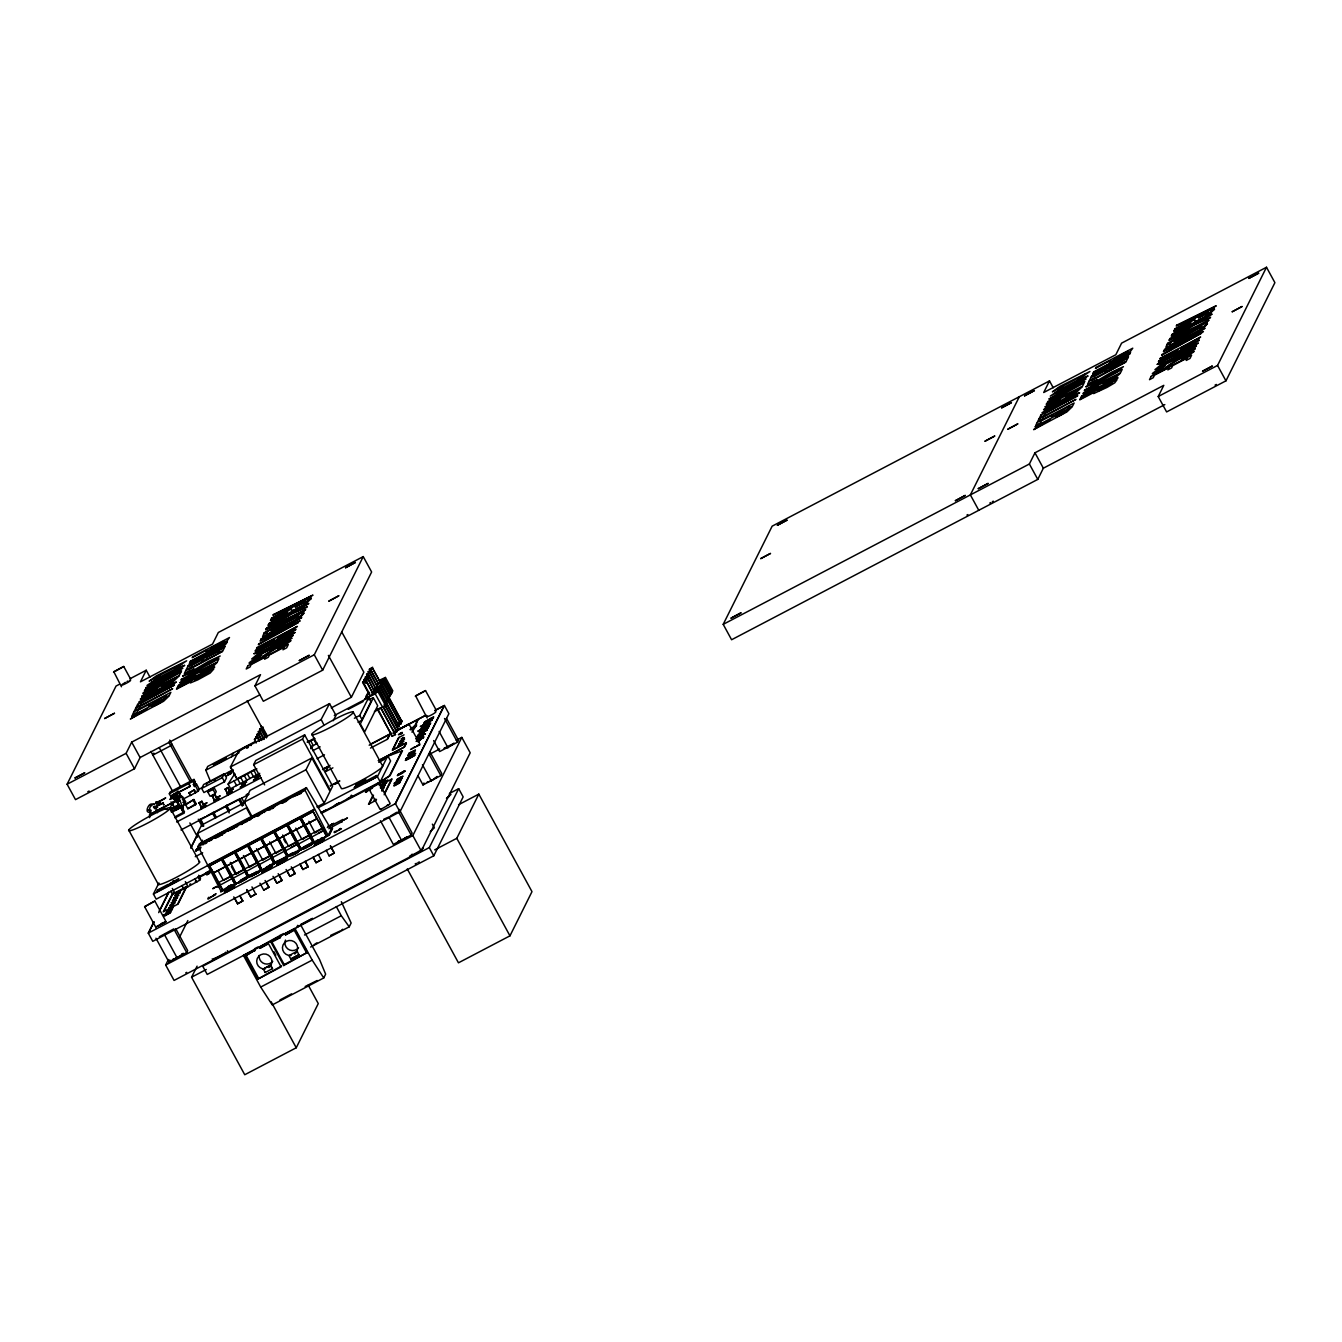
<?xml version="1.0" encoding="UTF-8"?>
<svg xmlns="http://www.w3.org/2000/svg" width="1342" height="1342" viewBox="0 0 1342 1342"><rect width="100%" height="100%" fill="white"/><g stroke="black" fill="none" stroke-linecap="round" stroke-linejoin="round"><path stroke-width="1.5" d="M154.414 804.479L154.196 803.606L152.585 804.445C146.966 808.354 151.025 812.464 150.22 816.171M154.733 808.605C157.182 804.747 150.589 807.146 154.816 807.045M155.152 806.357L155.085 807.918A1.845 1.812 26.5 0 1 154.934 808.521M157.131 802.382C152.904 802.499 159.513 800.084 157.064 803.942A1.845 1.812 26.5 0 1 156.93 804.546M157.484 801.694L157.115 802.935M356.938 784.214L365.846 779.132L355.68 784.6L360.83 781.866L359.471 782.889M175.685 799.01L176.137 798.104L176.892 798.859A1.912 0.906 -22.9 0 1 175.919 800.318L174.259 801.208M334.292 715.504L368.647 697.588L370.878 701.698L361.753 720.335L358.046 722.264M217.102 887.247L220.289 885.67M342.998 819.408L327.347 827.511M402.281 772.136L397.953 774.602L400.772 773.327M225.724 889.981L230.153 887.062M176.205 809.931L180.264 807.548L178.838 805.653L170.769 809.88M287.389 857.555L279.79 861.749M403.221 771.65L404.294 771.029L400.973 773.042M410.585 728.421L411.625 727.465L410.652 728.27M340.197 829.373L340.65 828.45L339.425 829.171M199.941 845.242L202.441 840.226M327.817 766.852L325.401 771.751L332.9 767.842M259.711 694.888L140.088 757.542L134.502 768.731L75.504 799.631L67.1 784.231L116.049 686.047L119.606 684.185M149.952 677.089L146.228 670.245L140.457 681.837L212.539 644.076L218.327 632.485L363.229 556.595L371.633 571.994L322.667 670.178L263.334 701.262L254.946 685.863L260.516 674.674L131.684 742.143L126.114 753.332L67.1 784.231M153.86 753.114L152.887 755.093L170.719 745.749L171.692 743.787M154.498 807.23L156.829 805.905L157.618 807.582M157.417 802.768C152.233 806.022 160.285 798.473 160.017 802.784M159.111 801.375L165.703 797.92L157.366 802.919M156.326 808.169L155.437 806.743M163.036 803.271L163.875 804.814L163.036 803.271L153.592 807.75M170.719 796.36L169.31 793.793L170.3 791.83L193.986 779.417L195.378 781.983L193.382 784.483L194.489 786.546L196.502 784.047L199.304 789.18L198.331 791.143L190.447 795.471L189.054 792.904L194.355 789.918L195.747 792.485M182.193 797.819L178.067 791.126L171.608 795.923L177.027 793.088A1.828 1.795 26.5 0 1 179.509 793.776L181.74 797.551M173.755 794.045L174.645 795.471M173.94 797.685L174.477 798.742L173.873 797.769M171.961 802.684L170.971 801.946M170.065 807.934L172.38 803.271M178.402 793.541L178.855 792.652L173.42 795.504M172.464 808.89L172.883 807.599L169.209 809.427M170.568 809.562L178.637 805.334L175.215 798.792L175.316 796.494L169.864 799.446L175.836 795.471A1.828 1.795 26.5 0 1 178.318 796.142L180.063 800.688C174.561 800.956 183.535 810.484 178.905 805.166M175.852 808.756L176.691 807.096M180.063 800.688L182.596 807.414A1.812 1.778 26.5 0 1 181.807 809.78M180.298 797.802L182.411 796.427L185.531 801.526A1.812 1.778 26.5 0 1 184.743 803.892M169.31 793.793L193.013 781.38L193.986 779.417M177.161 806.794L179.291 805.099M178.117 792.703L190.145 786.395L188.886 783.543M171.944 812.229L180.633 807.666L181.371 806.19L184.441 811.843L183.72 813.319L175.03 817.865M185.011 802.583L184.458 801.56L183.133 806.357M193.382 784.483L195.378 781.983M194.489 786.546L196.502 784.047M185.582 804.663L193.852 799.513L196.083 803.623L195.546 804.714L187.813 808.773L185.582 804.663L193.852 799.513M190.447 795.471L189.205 792.619M189.054 792.904L194.355 789.918M210.426 781.262L205.829 770.224L207.725 766.416L255.55 741.371M187.813 808.773L196.083 803.623M201.686 788.442L203.632 784.516L224.231 773.73L226.479 777.84L224.517 781.765L203.917 792.552L201.686 788.442L222.269 777.655L224.231 773.73M206.349 784.751L207.087 783.292L233.089 769.671M211.734 870.069L156.209 899.157L153.407 894.024L158.608 883.59M201.803 808.622L199.119 802.684L201.887 801.241L204.823 806.643M198.851 803.204L201.887 801.241M207.876 792.166L208.849 790.203L213.999 787.502L216.247 791.612L215.257 793.575L210.124 796.276L207.876 792.166L213.026 789.465L213.999 787.502M199.958 819.375L203.682 826.186L199.941 819.425L205.242 816.775M231.579 756.737L233.474 752.929M214.888 801.761L212.204 795.84L214.955 794.38L217.907 799.798M167.985 885.686L175.215 882.08M211.935 796.36L214.955 794.38M203.263 844.135L197.442 833.466L201.602 825.112L245.083 802.348M435.177 710.304L444.403 705.473L448.882 713.692L399.933 811.876L152.753 941.329L148.274 933.109L153.81 921.988M159.346 910.883L168.589 892.346M190.749 847.892L197.224 834.925M148.543 932.975L154.078 921.87M158.691 912.627L168.84 892.262M190.983 847.842L197.442 834.892M176.557 881.174L177.849 880.201L169.981 883.942C197.66 868.358 148.543 894.745 177.714 880.771M163.909 911.419L173.454 892.816M227.955 794.917L225.271 788.979L228.039 787.536L230.992 792.954M273.651 862.856L272.879 864.433L221.162 891.474L198.096 846.366L199.421 843.715L306.412 787.67L331.189 829.356L328.153 835.429L305.087 790.321L306.412 787.67M225.003 789.515L228.039 787.536M168.085 909.842L170.015 908.836M256.171 743.015L254.611 739.039L257.815 737.345L259.66 740.717M261.12 726.089L262.68 730.065M170.786 908.433L172.464 907.544M254.309 739.643L257.815 737.345M259.09 734.762L255.601 737.06L259.09 734.762L261.875 739.828M260.449 732.145L256.959 734.443L260.449 732.145L264.156 738.888M261.74 729.562L258.251 731.86L261.74 729.562L266.37 737.983M177.513 904.307L186.202 886.861L172.615 893.973M264.626 784.869L253.621 764.705L255.735 760.478L304.651 734.862L332.631 786.194L330.535 790.421L302.537 739.073L304.651 734.862M185.33 881.627L188.081 886.676L199.74 880.201L200.528 878.641L198.683 875.269M254.946 685.863L314.28 654.779L363.229 556.595M213.596 872.887L225.741 866.412L234.917 884.261L222.839 890.585L209.402 865.942L221.581 859.417L225.674 866.546L213.596 872.887L209.503 865.758M251.86 816.171L244.21 802.13L250.082 790.337L311.881 757.978L330.065 791.344L324.194 803.137L316.93 806.928M456.263 740.298L461.799 737.395L470.203 752.795L421.254 850.979L174.074 980.432L165.67 965.032L168.438 959.463M179.526 937.236L187.846 920.562M155.957 938.226L168.891 961.929L169.864 959.966M209.402 865.942L221.581 859.417M226.664 866.026L238.826 859.551L248.002 877.416L235.907 883.741L222.47 859.098L234.665 852.573L238.759 859.702L226.664 866.026L222.571 858.897M222.47 859.098L234.665 852.573M235.555 852.254L247.733 845.728L261.069 870.555L248.991 876.896L235.555 852.254L247.733 845.728M168.891 961.929L186.723 952.585L187.695 950.622L175.768 928.748M222.839 890.585L213.663 872.736M223.46 880.318L232.082 875.806M221.178 891.507L222.671 888.421M239.748 859.182L251.91 852.707L239.748 859.182L235.655 852.053M248.74 845.208L252.816 852.338L264.978 845.863L274.154 863.711L262.076 870.035L248.639 845.41L259.09 839.773M235.907 883.741L233.374 878.071L245.502 871.562M228.962 888.37L230.572 887.398L225.741 889.981M238.977 872.384L236.309 873.927L230.388 862.386M244.127 869.281L219.014 882.331L220.34 884.747M245.116 868.76L257.194 862.42M308.241 985.179L318.272 1003.581L296.246 1047.766L244.747 1074.741L191.571 977.194L197.089 966.156M248.639 845.41L260.818 838.884L264.911 845.997L252.816 852.338M265.901 845.477L278.062 839.018L287.238 856.867L275.144 863.191L261.707 838.549L273.902 832.023L277.979 839.153L265.901 845.477L261.807 838.364M248.991 876.896L239.815 859.031M252.061 865.54L249.377 867.083L243.456 855.542M258.251 861.782L296.431 841.887M233.776 896.892L237.551 903.803L242.801 900.918L239.866 895.517M261.707 838.549L273.902 832.023M274.791 831.705L286.97 825.179L300.306 850.023L288.228 856.347L274.791 831.705L286.97 825.179M244.21 802.13L305.993 769.754L311.881 757.978M262.076 870.035L252.9 852.187M265.129 858.695L262.68 859.769M237.551 903.803L242.801 900.918M270.279 855.575L271.654 857.857L259.459 864.516M278.985 838.633L291.13 832.157L278.985 838.633L274.892 831.503M271.269 855.055L272.644 857.337M250.635 896.959L255.869 894.057L250.635 896.959L246.861 890.048M292.053 831.788L304.215 825.313L313.391 843.162L301.296 849.503L287.876 824.86L300.054 818.335L304.148 825.464L292.053 831.788L287.96 824.659M331.273 707.888L351.386 697.27L363.867 672.208L341.74 631.948M275.144 863.191L272.611 857.521L284.722 851.013L283.363 848.731M275.529 853.378L284.403 848.412M362.625 682.424L366.131 680.142L373.227 694.217L370.04 695.894L362.625 682.424L366.131 680.142M365.779 683.212L363.917 679.857L367.423 677.559L374.519 691.633L367.423 677.559M368.782 674.942L365.276 677.224L368.782 674.942L375.877 689.016L368.463 675.546M370.056 672.359L366.567 674.657L370.056 672.359L377.169 686.433L369.755 672.963M271.805 866.546L262.311 872.048L271.805 866.529M274.271 862.537L273.5 864.114L277.475 860.859M371.046 670.379L378.444 683.85L371.046 670.379L367.859 672.074L371.348 669.775M372.338 667.796L379.736 681.266L372.338 667.796L369.134 669.49L372.64 667.192M278.079 860.541L277.308 862.118L329.008 835.026L332.246 828.534M284.353 848.211L285.729 850.492M259.945 883.204L263.703 890.115L268.954 887.213L266.018 881.828M300.054 818.335L287.876 824.86M301.044 817.815L305.137 824.944L317.215 818.603L313.122 811.474L300.944 817.999L313.978 842.86M288.228 856.347L279.052 838.498M281.283 860.96L282.894 860.004L278.062 862.587L282.474 859.668M288.614 846.534L282.692 834.992M325.921 771.415L328.32 766.617M263.703 890.115L268.954 887.213M305.137 824.944L317.215 818.603M354.389 718.238L359.74 715.437L368.647 697.588M297.488 841.233L309.566 834.909M273.013 876.343L276.788 883.254L282.038 880.369L279.086 874.967M370.04 695.894L373.529 693.613M326.056 836.536L314.38 842.642L300.944 817.999L313.122 811.474M301.296 849.503L292.137 831.637M304.265 838.331L301.916 839.236M276.788 883.254L282.038 880.369M373.361 697.79L360.344 723.908L364.689 731.876L377.706 705.758L373.361 697.79L368.245 699.685M283.581 933.546L259.157 947.066L259.862 948.341L268.551 943.795L281.132 966.894L257.966 979.039L245.368 955.94L255.198 950.069L254.494 948.777L257.932 946.982M368.681 691.935L367.289 693.898L369.687 693.009L366.702 694.955L365.88 696.632L367.809 695.911L364.638 699.098L375.24 693.881L378.981 690.308L386.395 703.778L385.557 705.439L374.452 711.679M378.981 690.308L377.085 691.08L380.222 687.825L387.62 701.296L384.466 704.483L386.395 703.778M372.975 691.281L380.793 686.768L381.631 685.108L401.946 721.677L398.759 723.372M381.631 685.108L379.719 685.879L382.873 682.625L390.27 696.095L387.1 699.283L389.029 698.578L388.207 700.239L385.288 702.151M377.186 685.242L384.198 679.941L391.612 693.411L387.855 696.984M384.198 679.941L382.302 680.73L385.439 677.458L392.837 690.929L389.801 693.982M310.572 834.388L323.439 827.695M286.098 869.499L289.855 876.41L295.106 873.508L292.17 868.123M245.368 955.94L255.198 950.069M314.38 842.642L311.847 836.972L323.959 830.463M289.855 876.41L295.106 873.508M259.862 948.341L267.293 943.728M380.642 707.687L395.454 734.628L392.25 736.322L377.438 709.381L380.642 707.687L395.454 734.628M300.122 864.382L302.94 869.566L300.105 863.98M317.215 841.585L324.697 837.928M302.94 869.566L308.19 866.664L305.255 861.279M271.118 942.453L271.604 941.463L284.202 964.562L283.716 965.552L271.118 942.453L280.344 937.622L280.142 935.357M324.697 837.978L315.789 843.061M257.966 979.039L281.635 965.921M270.631 965.049L263.149 969.109L270.631 965.049L272.443 968.756L270.53 965.25M316.024 862.705L321.258 859.819L316.024 862.705L313.189 857.538M263.25 968.907L265.162 972.43M254.712 951.042L254.007 949.767L243.388 955.319L260.7 987.075L272.241 1004.923L323.741 977.949L312.2 960.117L294.871 928.362L284.806 933.629L285.494 934.921L293.026 930.258M341.707 821.975L342.445 821.388L328.857 828.719M364.538 781.631L354.741 786.764L365.192 780.306L356.888 785.473M326.257 850.274L329.092 855.861L334.343 852.975L330.417 845.779M387.201 739.325L389.599 734.51M390.136 734.225L387.502 739.241L370.493 748.081M296.616 927.624L297.773 925.326M392.25 736.322L377.756 708.761M329.092 855.861L334.343 852.975M298.41 926.685L298.897 925.728M393.541 733.738L397.031 731.44L383.208 706.295M394.9 731.122L398.389 728.823L378.159 691.969M397.467 725.955L400.973 723.657L380.793 686.768M401.946 721.677L382.034 684.286M318.171 807.733L377.404 776.716L387.804 755.848L390.606 760.981L380.205 781.849L320.973 812.866M400.067 733.571L399.648 734.409C409.025 729.83 391.059 738.687 402.197 732.346M399.111 737.395L392.921 749.809L406.005 742.948M290.811 958.993L298.897 954.749L290.811 958.993L288.983 955.638L297.169 951.193L298.897 954.749M372.875 795.504L368.513 804.294L375.945 800.335M369.151 803.892L373.495 795.169M401.879 751.034L389.465 775.911L375.341 785.137M412.514 730.283L413.47 727.985L410.199 729.696M417.765 719.748L413.789 727.733L410.333 729.545M406.441 743.233L404.428 747.041L378.494 760.629M411.96 732.162L416.674 724.965L414.997 726.056M384.483 793.29L391.445 779.333M384.164 794.783L392.065 778.947L379.266 785.624M283.716 965.552L307.368 952.434L284.202 964.562M416.104 738.788L418.318 737.278M419.929 737.312L422.495 735.886L416.456 739.073M421.304 735.986L425.464 733.755L424.659 734.292M429.071 720.419L433.214 718.188L432.426 718.725M398.826 783.426L399.698 782.805L393.994 786.077M415.315 750.295L408.941 753.281L415.383 750.128M422.982 734.93L416.188 738.805M429.373 722.08L420.264 726.609L429.39 721.996M430.044 720.738L427.695 721.744M430.732 719.346L423.871 723.237L426.068 721.711M395.202 803.791L444.101 705.707L434.825 710.572M148.274 933.109L395.454 803.657L444.403 705.473M323.741 977.949L325.636 974.141L319.513 959.429L300.541 924.655M310.606 947.049L349.222 926.819L351.134 923.011L341.321 901.69M418.016 775.81L422.982 784.936L423.971 782.973M380.407 820.7L393.323 844.403L411.172 835.06L412.145 833.097L399.228 809.394M422.982 784.936L440.83 775.592L441.803 773.629L429.876 751.738M433.651 740.616L439.622 751.57L457.454 742.227L458.444 740.264L446.5 718.373M165.67 965.032L412.85 835.58L461.799 737.395M450.979 794.43L446.869 798.289M429.323 847.574L458.679 788.66L463.158 796.88L433.802 855.777L207.222 974.443L202.743 966.24L429.323 847.574L433.802 855.777M434.707 849.872L456.783 838.314L478.809 794.128L531.986 891.658L509.96 935.844L458.461 962.818L407.28 868.962M1164.822 404.596L1043.355 468.207L1037.785 479.396L731.591 639.748L723.204 624.349L772.153 526.165L1049.494 380.91L1053.235 387.754M1019.333 396.712L970.367 494.896L978.771 510.296M1049.494 380.91L1043.724 392.501L1115.823 354.741L1121.593 343.149L1266.496 267.259L1274.9 282.659L1225.951 380.843L1166.617 411.927L1158.213 396.527L1163.799 385.339L1034.967 452.808L1029.381 463.997L723.204 624.349M1158.213 396.527L1217.546 365.443L1266.496 267.259M427.31 730.031L423.25 731.86M255.349 769.134L236.863 778.796L230.421 766.987L238.759 751L329.545 703.627L335.986 715.437L333.185 720.721M212.875 895.97L215.877 893.856M230.421 766.987L321.04 719.664L329.545 703.627M236.863 778.796L230.539 766.785M259.744 773.344L230.606 788.71L228.09 784.097L234.884 773.646M174.997 895.449L180.113 892.665M176.238 892.95L181.371 890.165M173.755 897.932L178.872 895.164L173.806 898.033M172.514 900.432L177.63 897.647L172.564 900.516M181.371 890.283L176.288 893.034M180.13 892.782L175.047 895.533M326.291 809.964L321.56 812.648M347.326 798.926L348.836 797.819M401.241 738.989L403.556 737.429M400 741.489L404.563 738.838M386.597 782.772L381.497 785.506L386.597 782.654M385.355 785.255L380.457 787.989M384.114 787.754L381.816 789.281M382.873 790.253L381.833 791.042M430.145 724.328L427.93 725.485L430.178 724.277M216.666 886.559L212.673 888.723L216.666 886.425M343.401 820.13L347.461 817.932L343.468 820.23M212.422 839.387L207.423 841.015M214.452 838.163L222.655 834.523L221.212 835.361M225.49 832.543L220.507 834.17M227.519 831.319L234.028 828.282M150.992 811.642L150.287 812.279A3.674 3.607 26.5 0 1 148.073 812.111C145.154 811.155 149.365 801.526 152.854 804.546M214.485 780.339L215.408 779.601M154.85 901.136L144.601 906.689L154.8 900.968L165.636 920.864M170.837 891.004L172.665 894.376L188.081 886.676M265.699 867.637L267.377 867.251M271.034 865.053L268.836 866.479M408.941 724.126L398.691 729.679L408.891 723.959L419.744 743.854M444.185 748.266L454.183 743.216L451.65 745.145M196.133 849.972L200.646 847.473L198.281 848.563M228.09 784.097L256.876 768.849M247.364 774.032L249.998 778.528M317.4 743.233L313.273 745.598L310.757 740.985L314.884 738.62M316.326 744.022L313.81 739.392M156.36 926.634L165.972 921.635L159.614 924.89M444.437 748.199L446.03 748.115M149.717 814.812L149.633 817.664M224.869 891.692L234.515 886.056M217.991 884.428L218.142 883.556M410.518 749.524L419.929 744.776L418.117 745.196M328.622 826.102L327.951 826.068M167.23 911.855C161.879 915.076 181.321 904.525 167.196 911.738M367.289 791.243L368.647 789.935L366.886 791.512M297.974 852.069L292.137 855.005L298.293 852.136M170.048 913.046L164.496 915.932L170.669 912.241M419.996 733.655L418.083 734.879L427.293 730.014M321.392 812.396L326.291 809.847M380.44 787.687L385.355 785.137M436.754 777.303L437.106 776.448M250.988 745.615C253.286 742.311 238.306 750.161 239.362 751.755M201.669 844.655L202.759 843.799M264.072 812.531L264.928 811.474L253.118 816.59L264.374 810.451L256.943 815.332L262.042 813.369M293.21 796.712L301.111 793.424M210.979 897.043L208.647 898.184C210.14 894.695 204.588 902.663 211.063 896.959M211.566 896.741L215.844 893.856M239.882 881.057L241.208 880.956M369.402 790.22L370.258 789.75M291.851 853.948L293.344 852.925M401.157 779.803L399.094 780.507C409.109 774.703 382.151 789.733 401.241 779.719M427.444 715.94C425.833 718.44 438.549 711.478 435.412 711.579M199.572 847.423L196.72 848.849L198.096 848.194M430.581 718.591L424.491 721.962L427.511 720.721M420.902 731.642L419.241 732.698L428.501 727.649L421.136 731.289M418.704 741.002L420.532 739.828L418.939 740.365M381.346 808.622L380.474 809.562L389.817 804.193M430.111 720.587L423.669 723.724L424.558 723.103M172.246 894.091L163.271 911.822L178.067 904.072L186.84 886.458L182.982 888.454M378.545 784.114L385.993 780.172M404.479 739.375L400.067 741.572M436.217 777.706L432.912 779.736M254.628 816.708L260.18 814.577M267.712 809.863L273.265 807.733M280.797 803.019L286.332 800.889M228.744 791.277L233.407 788.928L228.861 791.646M296.834 851.633L294.988 852.791M318.859 839.622L317.869 840.528L319.681 839.857M406.039 837.542L407.096 836.787L405.888 837.643M341.589 930.073L342.78 929.251M291.533 993.885L279.941 999.958M316.93 942.822L314.179 944.6M317.182 980.482L305.154 986.504M411.407 748.853L412.397 748.215M371.248 788.828L372.522 787.972M206.685 816.037L213.613 812.229L216.448 817.463M123.045 683.766C117.123 688.463 134.955 679.186 129.52 680.31M200.612 848.345L195.613 851.096L199.74 848.849M414.443 726.425L412.346 727.817L414.275 726.76M164.965 915.21L170.619 912.258M402.046 777.874L397.651 780.188M399.95 782.084L395.102 784.902M341.438 828.836L337.966 830.631L339.425 829.322M427.729 720.369L433.802 716.98L430.799 718.238M422.495 728.807L425.615 727.33L424.76 727.632M216.045 797.853L220.239 795.806L216.783 798.071M310.891 748.752L312.367 747.561L310.707 748.165M266.555 867.016L267.897 866.211M307.821 742.327L310.757 740.985M419.71 733.571L422.545 731.994M190.732 883.858L189.708 884.328M367.305 791.377L365.443 792.334L366.383 791.897M403.254 839.203L405.083 838.146M280.931 862.235C300.541 850.996 264.458 870.388 283.112 860.692L277.224 864.332L286.433 859.434L285.594 860.021M159.329 936.75L173.806 928.882L186.723 952.585M390.405 816.07L396.678 812.296M430.228 831.654L434.338 827.813L432.359 824.156M124.118 683.078L125.36 682.373M413.655 726.525L414.762 725.77M168.27 910.362L166.676 911.52L168.069 910.883M169.31 909.608L171.122 908.635M451.08 745.498L448.899 746.739M400.889 779.249L401.862 778.461L397.081 781.178M375.676 799.195L374.032 800.352L376.515 799.446M208.933 873.575C211.029 872.602 206.517 874.514 207.825 873.692C208.513 872.937 212.271 870.773 208.496 873.407C213.311 870.992 203.9 875.974 207.893 874.011L206.634 874.799L208.715 873.692M401.359 777.488L403.019 776.162L396.913 779.652L399.748 777.941L398.306 779.014M296.834 852.774L299.484 850.811M246.71 748.316L248.371 747.343M336.07 804.495L334.309 805.854L338.922 803.086M993.298 501.17L992.359 501.69M203.347 786.949L197.173 790.287M203.464 804.378L207.087 802.701L203.028 805.234M248.169 793.676L246.19 794.749M172.145 908.853L167.532 910.95L172.782 908.031M166.207 912.929L171.776 910.044L169.344 911.386C179.107 906.789 150.925 921.635 170.568 912.023M402.181 777.404L397.484 780.138M399.53 782.721L395.102 785.036M229.398 886.357L226.328 888.471L228.14 887.8M215.139 894.896L211.667 896.708M241.023 880.318L242.483 879.513M229.599 887.028L231.931 885.317L230.119 885.988M242.684 880.184L245.032 878.557L243.858 878.842M255.752 873.34L258.117 871.713L255.55 872.652M251.726 875.823L250.702 876.745L259.442 871.78M283.095 858.293L278.633 861.078L280.444 860.407M264.038 869.331C257.547 874.498 286.265 857.454 264.34 869.163M281.921 859.635L284.034 857.941M308.073 845.93L310.421 844.319L309.247 844.588M316.36 841.92L315.253 843.229L324.127 839.119L314.632 844.655L315.991 843.095M321.141 839.086L322.868 837.525M433.248 779.534L436.888 776.632M403.606 839.002L404.898 838.264M340.096 931.013L330.669 935.374M159.044 803.221L160 802.768M310.757 746.706L313.273 745.598M404.412 737.681L401.308 739.09M424.424 729.109L419.66 731.642L429.172 726.324L420.583 730.786M416.708 739.425L417.832 738.788M179.912 956.108L177.681 957.316M399.698 774.267C417.916 763.783 384.735 782.269 402.952 772.875M317.299 843.866L323.607 840.193L314.129 845.51L323.103 841.166L322.03 841.853M413.873 747.326L414.829 746.806M351.57 795.202L350.899 795.571M336.221 804.395L338.704 803.17M412.262 854.217L411.306 854.753M150.002 805.569L150.908 805.703M200.83 847.154L196.351 849.553L198.784 848.429M281.703 863.191L286.081 860.138L276.637 865.389L280.411 863.862M89.092 791.025L87.8 791.73M398.876 778.813L401.023 777.555M398.004 779.467L396.41 780.641L397.819 779.987M171.608 908.366C177.48 904.659 163.741 911.52 168.404 910.094M395.638 784.248L394.045 785.405L395.437 784.751M331.877 824.844L333.822 823.317L331.541 824.911M270.346 867.989L271.285 867.586L261.791 872.937L270.782 868.559L264.995 871.26M272.04 808.773L273.516 807.968M285.125 801.929L286.601 801.124M349.641 797.349L352.46 796.142L347.427 799.01M1216.338 384.449L1215.047 385.12M295.643 853.663L290.593 855.861L291.6 854.938M229.23 890.669C247.045 879.765 213.781 897.681 228.09 891.273M320.201 838.817L321.661 838.045M179.157 956.527L175.114 958.524M239.279 882.331L238.255 883.254L247.012 878.289M304.047 848.429L303.024 849.335L311.763 844.386M233.273 887.414L234.112 886.844L224.869 891.742M402.935 839.387L400.453 840.629M263.032 726.995L259.526 729.276L262.73 727.599L267.36 736.02M363.917 679.857L367.104 678.163M379.752 680.092L385.439 677.458M377.656 683.095L384.399 679.538M375.072 688.261L381.833 684.688M371.633 692.707L374.821 691.029M372.422 693.462L379.182 689.889M242.298 806.123L238.591 799.312L226.093 805.737M399.06 722.768L402.248 721.073M397.769 725.334L400.973 723.657M419.291 738.838C426.051 735.131 415.349 739.459 417.614 739.476M243.204 879.144L248.538 876.326M256.272 872.283L259.828 870.421M274.691 862.638L269.356 865.439L270.564 864.919M284.219 857.655L287.775 855.777M297.287 850.811L300.843 848.932M313.927 842.088L304.785 847.372L306.597 846.701M186.706 972.346L185.75 972.849M399.832 734.04L401.577 733.067L399.899 733.906M210.996 870.371L205.729 873.105M130.258 678.616L146.228 670.245M205.829 770.224L238.943 752.896M179.979 791.495L190.279 786.11M173.571 795.605L179.023 792.753L179.593 793.592M156.779 806.039L163.372 802.583M147.821 809.897L151.227 810.316M173.068 798.893L176.674 797.014L178.436 801.543M177.58 796.947L175.953 797.802L175.181 796.695M178.838 796.427L180.465 795.588L181.925 796.947M173.604 799.413L176.205 798.138M177.647 798.809L179.274 797.953M348.249 709.348L363.112 701.564M156.326 810.853L163.841 806.928M178.754 799.144L172.262 802.533L174.762 808.605M149.448 810.736L150.908 813.873L178.855 799.329M178.956 799.513L150.908 813.873M157.484 812.715L156.964 811.507L164.294 807.196M172.699 803.254L179.056 799.698M156.796 811.843L164.563 807.75L164.999 808.79M182.361 799.497L190.598 795.185M253.621 764.705L302.537 739.073M182.831 802.399L184.458 801.56M170.216 809.041L178.419 804.982M170.468 809.377L178.52 805.166M170.937 811.658L181.371 806.19M307.133 742.092L314.531 738.234M175.752 816.389L184.441 811.843M176.641 822.009L261.271 777.689M312.787 750.698L320.151 746.857M213.999 812.195L225.523 806.156L229.23 812.967M180.969 829.96L249.042 794.313M317.131 758.666L324.479 754.808M197.442 833.466L246.358 807.85L251.206 816.724M322.65 769.234L330.031 765.359M370.61 744.105L390.908 733.487M396.444 730.585L425.951 715.135M322.583 769.603L329.125 765.93M369.167 745.213L392.149 733.084M395.655 731.323L425.565 715.42M404.026 734.829L398.524 737.664L392.3 750.195L406.207 742.931L404.11 747.142L378.31 760.646M1074.086 385.909L1048.874 399.111L1086.114 378.964L1047.582 401.694L1084.839 381.531L1058.788 395.185M198.096 846.366L305.087 790.321M330.417 785.741L339.627 780.91M195.278 856.682L202.676 852.807M330.333 785.842L339.677 781.061M379.736 760.36L384.886 757.66L383.913 759.622L378.763 762.323M334.661 784.416L338.352 782.47M380.943 760.176L390.606 755.043M207.456 865.204L314.447 809.159M153.407 894.024L314.145 809.763M430.447 753.818L439.673 748.987M206.366 872.703L210.811 870.388M198.834 877.651L212.187 870.589M321.577 813.286L375.408 785.187L390.069 775.609L402.499 750.681L390.203 755.328M195.295 881.409L196.385 880.838M236.393 873.743L244.177 869.666M249.478 866.882L257.261 862.805M262.562 860.037L271.269 855.357M288.715 846.332L296.481 842.273M301.799 839.488L309.566 835.412M323.573 827.964L314.867 832.644L308.845 821.304M314.766 832.828L317.349 831.486M291.113 847.356L296.297 844.655M318.993 832.761L324.177 830.044L326.458 836.318L313.038 811.675M220.239 885.066L232.418 878.406M246.391 871.361L258.57 864.718M285.628 850.811L297.807 844.168M298.696 843.967L310.891 837.324M231.243 884.982L227.553 886.911L231.193 885.099M244.177 878.222L251.558 874.347M303.997 846.886L313.223 842.055L302.084 847.959M240.419 880.268L257.043 871.562M289.167 854.737L292.858 852.807M157.786 926.198L165.67 922.071M230.79 888.102L225.271 890.903L234.531 886.005M304.751 868.459L308.19 866.664M449.402 793.525L458.679 788.66M458.578 804.714L478.809 794.128M191.571 977.194L206.282 969.494M300.759 924.47L312.485 918.331M300.574 924.856L312.283 918.716M275.295 939.534L280.847 936.632M285.494 934.921L294.284 930.308L306.882 953.407M304.517 935.005L341.287 915.747L349.222 926.819M265.062 972.614L272.543 968.555M260.7 987.075L312.2 960.117M424.106 724.026C420.298 726.525 432.678 719.329 428.853 721.845M417.882 736.506L416.943 737.11L421.707 734.795M275.68 862.118L280.964 859.366M288.765 855.257L294.049 852.505M301.849 848.412L305.372 846.584M314.917 841.568L318.44 839.723M225.137 888.589L228.66 886.76M249.528 875.806L254.812 873.055L252.481 874.766L254.292 874.095M381.799 788.576L384.114 787.637M172.598 797.316L174.091 797.316M126.953 681.501L127.893 681.048M391.612 693.411L389.868 694.183M431.621 780.407L430.111 781.161M283.615 859.065L287.373 857.538M231.294 886.475L235.051 884.948L227.469 889.142M161.845 923.212L163.07 922.591M990.765 502.562L989.826 503.015M967.884 514.573L966.945 515.043M206.098 841.988C185.817 850.241 229.398 828.584 204.638 842.591L211.415 840.176M219.165 835.143C198.901 843.397 242.483 821.74 217.723 835.747L222.806 833.919M257.513 816.355L258.972 815.617M205.192 843.766L206.651 843.028M218.276 836.905L219.736 836.167M181.791 806.24L184.223 804.965A1.812 1.778 26.5 0 0 185.028 802.566M416.775 740.365L423.921 736.842L416.624 740.667M416.389 741.136L423.535 737.614L416.238 741.438M448.547 746.89L446.181 748.064M430.581 780.927L431.906 780.256M294.787 852.103L296.163 851.432M400.939 840.411L402.248 839.74M177.362 957.483L175.366 958.423M419.375 741.153L418.218 742.193M415.617 725.334L418.083 719.513M199.79 848.211L196.15 849.972M370.442 789.784L369.486 790.203M332.615 823.636L329.998 825.515L332.615 823.77M416.725 745.833L417.597 745.431M387.066 805.301L388.694 804.579M165.334 914.758L168.253 911.956M173.772 798.675L174.645 798.356M282.34 803.288L283.665 802.667M269.256 810.132L270.581 809.511M396.444 781.564L400.738 779.316M293.529 853.562L291.717 854.217M416.808 740.096L420.365 737.865L419.509 738.15M400.184 840.763L398.037 841.585M383.778 819.224L388.828 817.01L401.761 840.713M381.816 790.455L382.873 790.136M332.615 828.249L329.377 834.925L220.541 891.893M302.873 791.243L292.355 796.041L303.611 789.901L296.179 794.783L301.262 792.82M276.72 804.948L270.027 808.337L275.11 806.525M215.827 837.995L216.951 837.525M202.759 844.839L203.867 844.386M215.559 780.105L214.703 780.407M399.748 840.948L398.054 841.518M149.281 815.097L150.438 814.644M164.412 922.004L165.838 921.568M181.807 953.927C187.41 951.696 174.98 959.597 183.401 953.424M428.836 781.698L427.242 781.983L428.433 781.849M380.457 683.514L382.873 682.625M377.807 688.714L380.222 687.825M166.374 809.528L167.297 809.31M288.195 799.681L283.112 801.493L290.61 797.836M250.652 819.627L243.875 822.042L251.86 818.318M247.096 821.438L240.604 824.458L241.996 824.29M237.568 826.471L230.79 828.886L238.306 825.229M227.083 805.351L226.127 805.686L228.878 810.836M174.309 958.876L173.152 958.976M155.035 807.582L155.924 808.974M130.677 679.237L123.732 666.488L113.785 671.705L121.468 686.768M113.533 672.208L123.732 666.488M436.385 710.488L425.531 690.593L415.584 695.81L427.159 718.02M415.332 696.313L425.531 690.593M390.086 803.338L379.232 783.443L373.277 786.043L368.983 788.995L379.887 809.058M369.033 789.163L379.232 783.443M244.328 775.626L246.827 780.188M237.685 779.098L240.201 783.711M170.786 797.802C176.825 794.9 168.169 796.125 172.044 797.601M175.483 796.578L176.892 798.859M384.6 679.119L392.015 692.589M383.376 681.602L390.774 695.072M386.848 699.115L400.671 724.261M379.383 689.486L399.379 726.844L385.557 701.698M384.265 704.282L398.088 729.427M366.869 674.036L368.715 677.408M382.906 706.899L396.729 732.044M365.578 676.62L367.44 679.991M375.24 693.881L382.638 707.351M365.829 680.746L373.227 694.217M364.219 679.237L366.081 682.608M362.944 681.82L369.419 693.613M328.371 655.399L351.386 697.27M247.129 700.658L267.142 737.06M261.438 730.182L265.146 736.909M260.147 732.766L263.854 739.492M258.788 735.382L261.573 740.432M257.513 737.966L259.358 741.321M241.761 798.104L244.546 803.187M1217.546 365.443L1225.951 380.843M1034.967 452.808L1043.355 468.207M1029.381 463.997L1037.785 479.396M444.538 718.507L457.454 742.227M439.102 731.457L448.043 747.88M428.886 753.701L440.83 775.592M422.462 764.823L431.419 781.245M456.783 838.314L509.96 935.844M359.74 715.437L361.988 719.547M353.298 712.216A23.519 2.533 -28.6 0 1 322.097 731.44A23.519 2.533 -28.6 0 1 322.432 726.24A23.519 2.533 -28.6 0 1 353.298 712.216L382.688 766.114A23.519 2.533 -28.6 0 1 361.803 780.205A23.519 2.533 -28.6 0 1 341.304 788.291L311.914 734.393M314.28 654.779L322.667 670.178M395.454 803.657L399.933 811.876M412.85 835.58L421.254 850.979M398.238 811.356L411.172 835.06M377.404 776.716L380.205 781.849M321.157 719.463L323.808 724.714M305.993 769.754L324.194 803.137M318.171 820.079L323.942 830.648M330.484 846.265L334.242 853.16M305.204 824.793L311.847 836.972M299.4 817.496L313.391 843.162M318.322 854.435L321.174 860.021M313.172 857.119L316.108 862.52M295.777 828.148L301.866 839.32M336.305 906.588L341.287 915.747M286.869 825.38L300.306 850.023M305.271 861.681L308.09 866.865M254.007 770.576L256.523 775.19M250.971 772.17L253.487 776.783M283.682 839.153L285.678 842.793M273.802 832.225L287.238 856.867M291.248 866.798L295.005 873.709M240.721 777.504L243.238 782.118M287.02 870.824L289.956 876.209M269.625 841.837L275.714 853.026M234.078 780.96L236.595 785.59M265.968 845.343L272.611 857.521M239.765 798.54L243.472 805.334M260.717 839.069L274.154 863.711M278.163 873.659L281.937 880.553M222.269 777.655L224.517 781.765M227.771 788.056L230.723 793.474M273.936 877.668L276.888 883.07M225.271 788.979L228.224 794.397M256.54 848.698L262.629 859.87M296.716 932.891L298.662 936.448M304.466 947.1L306.412 950.656M226.697 805.385L229.532 810.618M247.633 845.93L261.069 870.555M265.095 880.503L268.853 887.414M213.026 789.465L215.257 793.575M214.703 794.917L217.639 800.318M212.204 795.84L215.139 801.241M213.042 812.531L215.794 817.681M234.565 852.774L248.002 877.416M212.439 813.017L215.223 818.117M279.656 936.33L280.344 937.622M251.96 886.877L255.785 894.258M194.355 782.52L195.479 784.584M193.013 781.38L194.405 783.946M195.529 786.009L198.331 791.143M169.696 740.113L192.141 781.279M201.619 801.761L204.571 807.163M168.723 742.076L190.195 781.447M194.204 790.22L195.596 792.787M246.811 889.578L250.719 896.758M199.119 802.684L202.072 808.085M188.736 783.829L190.145 786.395M231.378 866.546L235.353 873.843M193.298 800.62L195.546 804.714M273.885 951.696L275.815 955.252M226.748 865.892L233.374 878.071M200.595 819.224L203.363 824.323M221.48 859.618L234.917 884.261M159.312 747.729L180.784 787.1M198.297 819.241L202.206 826.387M239.882 895.936L242.701 901.103M179.476 793.776L180.465 795.588M234.716 898.217L237.651 903.602M218.293 871.059L223.409 880.419M150.874 751.419L172.346 790.79M189.876 822.931L197.66 837.223M180.633 807.666L183.72 813.319M176.423 800.755L178.369 804.328M178.889 805.888L179.727 807.431L179.425 804.261M172.179 794.783L173.017 796.326M170.216 808.102A23.519 2.533 -28.6 0 1 139.014 827.326A23.519 2.533 -28.6 0 1 139.35 822.126A23.519 2.533 -28.6 0 1 170.216 808.102L199.606 862M131.684 742.143L140.088 757.542M245.854 954.95L258.452 978.05M271.168 1001.753L296.246 1047.766M158.759 802.063L159.597 803.606M157.752 802.08L158.591 803.623M197.911 876.829L199.74 880.201M194.993 878.725L196.821 882.113M126.114 753.332L134.502 768.731M156.209 810.065L156.964 811.507M181.992 885.535L183.82 888.924M172.33 888.438L175.081 893.487M128.832 830.262L158.222 884.177M164.395 934.535L177.312 958.238M144.601 906.689L156.427 928.396M176.322 800.57L175.752 799.312M175.332 798.893L175.936 800.318L175.265 798.926A1.912 0.906 -22.9 0 0 176.322 797.416M182.898 799.413L183.519 801.023M172.531 803.606L173.923 807.297M177.58 792.367L178.067 793.877M198.951 861.614A23.519 2.533 -28.6 0 1 178.721 876.091A23.519 2.533 -28.6 0 1 158.977 883.019M294.703 954.011A7.649 7.515 26.5 0 0 296.112 952.635L297.102 950.941A7.649 7.515 26.5 0 0 291.684 940.641A7.649 7.515 26.5 0 0 282.441 947.553A7.649 7.515 26.5 0 0 291.063 955.47M268.886 967.548A7.649 7.515 26.5 0 0 270.312 966.19L271.319 964.495A7.649 7.515 26.5 0 0 266.018 954.145A7.649 7.515 26.5 0 0 256.691 960.956A7.649 7.515 26.5 0 0 265.23 968.958M272.762 961.275A7.649 7.515 26.5 0 1 259.207 955.403M298.561 947.737A7.649 7.515 26.5 0 1 285.46 940.105M419.325 861.916A8.824 0.956 -28.6 0 1 417.832 862.671M416.423 863.342A8.824 0.956 -28.6 0 1 415.164 863.913M422.411 848.043A8.824 0.956 -28.6 0 1 421.086 850.04A8.824 0.956 -28.6 0 1 411.944 855.139M410.686 855.693A8.824 0.956 -28.6 0 1 409.595 856.129M227.62 950.656A8.824 0.956 -28.6 0 1 227.335 951.025M225.909 952.166A8.824 0.956 -28.6 0 1 224.835 952.887M223.577 953.692A8.824 0.956 -28.6 0 1 213.915 958.607M213.059 958.893A8.824 0.956 -28.6 0 1 212.187 958.96M448.949 795.89A8.824 0.956 -28.6 0 1 446.467 798.373M183.149 806.341A1.812 1.778 26.5 0 1 182.327 808.723M146.915 708.844L130.342 718.993L163.59 701.279L169.025 696.062L131.701 716.276L146.915 708.844M156.863 688.899L140.289 699.048L173.537 681.333L178.972 676.116L141.648 696.33L156.863 688.899M194.892 675.412L178.318 685.561L211.566 667.846L216.985 662.629L179.677 682.843L194.892 675.412M1050.199 419.509L1033.625 429.658L1066.873 411.944L1072.292 406.727L1034.967 426.941L1050.199 419.509M1060.146 399.564L1043.573 409.713L1076.804 391.998L1082.239 386.781L1044.915 406.995L1060.146 399.564M1098.159 386.077L1081.602 396.225L1114.833 378.511L1120.268 373.294L1082.944 393.525L1098.159 386.077M182.747 676.116L193.936 671.503L215.576 658.67L208.966 663.602L212.858 661.539L220.155 655.986L208.396 661.455L187.544 673.852L194.087 668.92L189.658 671.268L182.747 676.116M1086.03 386.781L1097.219 382.168L1118.842 369.335L1112.233 374.267L1116.125 372.204L1123.439 366.651L1111.662 372.12L1090.811 384.517L1097.37 379.585L1092.942 381.933L1086.03 386.781M410.048 753.718L408.27 754.623L414.997 750.899L410.048 753.718M412.195 754.825L406.307 758.448L415.668 753.348L412.195 754.825M286.987 612.589L268.803 623.695L305.322 604.236L311.277 598.515L307.553 600.461C306.563 604.252 288.614 614.334 291.633 608.798L270.413 620.474L287.524 611.516L286.987 612.589M1190.253 323.254L1172.086 334.359L1208.588 314.9L1214.56 309.18L1210.836 311.126C1209.83 314.917 1191.897 324.999 1194.917 319.463L1173.68 331.139L1190.807 322.181L1190.253 323.254M355.445 786.999L363.095 782.856L355.445 786.999M354.338 787.569L364.336 782.017L354.338 787.569M75.001 777.991L84.798 772.774L75.102 777.84M104.659 718.507L114.456 713.29L104.659 718.507M299.3 660.566L309.096 655.332L299.3 660.566M328.941 601.082L338.721 595.831L328.941 601.082M345.565 567.733L355.345 562.483L345.565 567.733M731.105 618.108L740.901 612.891L731.105 618.108M760.746 558.624L770.56 553.407L760.797 558.557M777.37 525.292L787.184 520.059L777.421 525.225M955.387 500.683L965.2 495.45L955.387 500.683M985.045 441.199L994.841 435.982L985.078 441.132M1001.669 407.851L1011.465 402.634L1001.702 407.783M978.268 488.656L988.081 483.439L978.268 488.656M1007.926 429.172L1017.706 423.921L1007.926 429.172M1024.55 395.84L1034.363 390.606L1024.55 395.84M1202.566 371.231L1212.38 365.997L1202.617 371.164M1232.224 311.747L1242.021 306.53L1232.224 311.747M1248.848 278.398L1258.645 273.181L1248.848 278.398M334.493 831.705C332.363 834.892 341.321 828.182 334.812 832.208L335.265 831.285L334.493 831.705M394.733 783.275L394.363 784.03L394.934 783.124M134.015 711.629L132.523 714.632L137.085 712.25L138.125 710.153L149.583 704.164L148.643 706.009L165.838 695.642L164.798 697.739L169.36 695.341L170.853 692.338L134.015 711.629M135.844 707.989L134.385 710.908L138.947 708.509L139.937 706.513L172.682 688.681L135.844 707.989M137.656 704.332L136.196 707.251L140.759 704.869L141.749 702.872L174.494 685.041L137.656 704.332M143.426 692.774L142.957 693.68L179.174 675.647L180.885 672.225L143.426 692.774M144.718 690.207L144.315 691.029L181.12 671.755L181.556 670.866L155.504 684.521L182.847 668.299L146.026 687.574L145.59 688.446L170.82 675.244L144.718 690.207M159.732 675.781L149.13 681.166L156.544 675.764L186.655 660.818L176.456 667.712L174.879 668.534L182.009 663.602L153.776 678.381L159.732 675.781M151.847 705.724C152.753 707.62 161.845 702.285 164.009 699.367L151.847 705.724M161.778 685.779C162.701 687.674 171.776 682.34 173.94 679.421L161.778 685.779M176.976 688.261L176.507 689.184L190.799 681.702L190.379 682.927L197.828 679.84L210.124 673.097L213.814 668.97L176.976 688.261M177.899 686.399L177.446 687.305L214.737 667.091L177.899 686.399M181.455 679.287L180.985 680.209L217.203 662.16L218.914 658.754L181.455 679.287M185.766 670.614L184.324 673.533L188.87 671.151L189.876 669.138L222.604 651.323L185.766 670.614M187.628 666.873L186.135 669.893L190.698 667.494L191.738 665.397L203.196 659.408L202.273 661.27L206.819 658.872L207.758 657.026L219.451 650.887L218.41 652.984L222.973 650.602L224.466 647.582L187.628 666.873M188.366 665.414L187.88 666.387L207.524 654.98L224.768 646.995L225.255 646.005L212.992 651.793L226.613 643.288L207.674 654.275L189.809 662.512L189.323 663.502L202.206 657.463L188.366 665.414M190.497 661.12L190.044 662.042L227.335 641.828L190.497 661.12M192.644 656.808L192.191 657.731L206.483 650.249L206.047 651.474L219.367 645.317L227.167 640.704L229.499 637.517L192.644 656.808M195.362 679.304L195.026 680.344L208.798 672.275L195.362 679.304M211.046 647.867L210.711 648.891L224.466 640.822L211.046 647.867M199.807 672.308C200.713 674.187 209.805 668.853 211.969 665.934L199.807 672.308M247.884 665.699L246.223 669.004L249.964 667.058L251.222 664.508L265.733 656.926L264.592 659.207L268.316 657.245L269.457 654.963L284.236 647.23L282.961 649.78L286.685 647.817L288.345 644.512L247.884 665.699M255.534 650.367L255.148 651.122L295.609 629.935L295.978 629.18L277.308 638.96L278.331 636.93L297.37 626.378L256.926 647.565L256.54 648.337L274.59 638.876L273.583 640.906L255.534 650.367M258.788 643.841L258.352 644.697L298.444 622.42L272.594 636.225L273.282 634.867L269.625 636.678L268.786 638.322L258.788 643.841M260.6 640.201L260.18 641.057L300.155 620.792L260.6 640.201M261.321 638.758L260.935 639.513L301.765 617.572L261.321 638.758M263.686 634.045L262.579 636.594L269.138 633.877C279.404 625.54 296.481 624.181 304.148 612.858L295.676 619.417L267.914 633.927L266.27 634.38L267.427 632.099L263.686 634.045M264.324 632.669L263.904 633.525L303.98 611.264L278.146 625.053L278.817 623.695L275.16 625.506L274.338 627.15L264.324 632.669M266.152 629.029L265.716 629.884L305.708 609.637L266.152 629.029M266.739 627.871L266.286 628.777L292.455 613.697L306.865 607.339L307.301 606.483L286.131 615.877L308.828 603.43L268.366 624.617L267.981 625.372L288.295 615.508L266.739 627.871M271.587 618.159L271.151 619.014L311.243 596.754L285.393 610.543L286.081 609.184L282.424 610.996L281.585 612.64L271.587 618.159M273.399 614.519L272.98 615.374L312.954 595.127L273.399 614.519M271.386 630.019L271.017 630.774L298.427 615.861L271.386 630.019M261.69 655.047L252.933 661.019L255.668 660.348A20.147 2.181 -28.6 0 0 262.562 656.758C266.924 651.507 312.854 627.972 278.062 649.192L278.448 648.438C303.376 633.189 267.779 652.212 265.968 655.366C256.02 662.109 235.924 669.255 261.69 655.047M295.626 606.701L295.24 607.473L305.506 601.535L295.626 606.701M157.568 889.914L156.595 891.876L166.894 886.492L167.867 884.529L157.568 889.914M291.818 638.155L251.642 659.023L257.58 654.141L293.177 635.403L255.483 656.775L291.818 638.155M172.682 881.526L173.873 880.906L172.682 881.526M225.976 891.759L232.149 888.521L225.976 891.759M239.916 882.231L246.089 878.993L239.916 882.231M252.346 875.722L258.52 872.485L252.346 875.722M278.297 864.349L284.47 861.111L278.297 864.349M304.668 848.312L310.841 845.074L304.668 848.312M366.416 780.809L365.427 782.772L375.726 777.37L376.699 775.408L366.416 780.809M418.033 731.088L427.175 726.475L418.033 731.088M417.496 735.986L424.122 732.581L417.53 735.936M421.589 727.783L430.782 723.103L421.623 727.733M394.649 784.198L400.57 781.094L394.699 784.131M419.023 735.215L422.579 733.437L419.023 735.215M395.404 783.812L399.782 781.514L395.404 783.812M407.8 759.253L405.318 760.428L415.03 755.194L407.851 759.354M400.52 777.538L402.214 776.666L400.52 777.538M427.813 722.919L424.173 724.898L427.813 722.919M423.468 733.923L416.674 737.764L423.468 733.906M1037.299 422.294L1035.789 425.297L1040.352 422.915L1041.392 420.818L1052.849 414.829L1051.927 416.674L1069.121 406.307L1068.064 408.404L1072.627 406.005L1074.137 403.003L1037.299 422.294M1039.111 418.654L1037.651 421.573L1042.214 419.174L1043.22 417.177L1075.948 399.362L1039.111 418.654M1040.922 414.997L1039.48 417.916L1044.026 415.534L1045.032 413.537L1077.76 395.705L1040.922 414.997M1046.693 403.439L1046.24 404.361L1082.457 386.311L1084.151 382.889L1046.693 403.439M1063.015 386.446L1052.396 391.83L1059.811 386.429L1089.922 371.482L1079.723 378.377L1078.146 379.199L1085.275 374.267L1057.06 389.046L1063.015 386.446M1055.114 416.406C1056.02 418.285 1065.112 412.95 1067.276 410.031L1055.114 416.406M1065.062 396.444C1065.967 398.339 1075.059 393.005 1077.223 390.086L1065.062 396.444M1080.243 398.926L1079.79 399.849L1094.082 392.367L1093.646 393.592L1106.965 387.435L1114.766 382.822L1117.081 379.635L1080.243 398.926M1081.182 397.064L1080.729 397.97L1118.02 377.756L1081.182 397.064M1084.722 389.952L1084.269 390.874L1120.486 372.824L1122.18 369.419L1084.722 389.952M1089.05 381.279L1087.59 384.198L1092.153 381.816L1093.143 379.803L1125.888 361.988L1089.05 381.279M1090.912 377.538L1089.402 380.558L1093.965 378.159L1095.022 376.079L1106.462 370.073L1105.54 371.935L1122.734 361.552L1121.694 363.648L1126.24 361.266L1127.75 358.247L1090.912 377.538M1091.65 376.079L1091.147 377.052L1110.79 365.645L1128.035 357.66L1128.538 356.67L1116.259 362.457L1129.897 353.952L1110.941 364.94L1093.076 373.177L1092.589 374.166L1105.473 368.127L1091.65 376.079M1093.78 371.801L1093.327 372.707L1130.618 352.493L1093.78 371.801M1095.928 367.473L1095.475 368.396L1109.767 360.914L1109.331 362.139L1122.65 355.982L1130.45 351.369L1132.765 348.182L1095.928 367.473M1098.645 389.985L1098.31 391.008L1112.065 382.94L1098.645 389.985M1114.313 358.532L1113.994 359.572L1127.75 351.487L1114.313 358.532M1103.09 382.973C1103.996 384.852 1113.088 379.518 1115.252 376.599L1103.09 382.973M1151.151 376.364L1149.507 379.685L1153.231 377.723L1154.506 375.173L1168.999 367.591L1167.859 369.872L1171.6 367.909L1172.723 365.628L1187.502 357.895L1186.227 360.444L1189.968 358.482L1191.612 355.177L1151.151 376.364M1158.8 361.032L1158.414 361.786L1198.876 340.6L1199.262 339.845L1180.591 349.625L1181.597 347.595L1200.654 337.043L1160.193 358.247L1159.807 359.002L1177.873 349.541L1176.867 351.57L1158.8 361.032M1162.055 354.506L1161.635 355.362L1201.711 333.084L1175.877 346.89L1176.548 345.531L1172.891 347.343L1172.069 348.987L1162.055 354.506M1163.866 350.866L1163.447 351.721L1203.438 331.457L1163.866 350.866M1164.588 349.423L1164.219 350.178L1205.049 328.236L1164.588 349.423M1166.97 344.709L1165.846 347.259L1172.422 344.542C1182.671 336.205 1199.765 334.846 1207.431 323.523L1198.96 330.082L1171.197 344.592L1169.654 345.179L1170.694 342.764L1166.97 344.709M1167.607 343.334L1167.188 344.189L1207.263 321.929L1181.413 335.718L1182.101 334.359L1178.444 336.171L1177.622 337.815L1167.607 343.334M1169.419 339.711L1168.999 340.549L1208.991 320.302L1169.419 339.711M1170.023 338.536L1169.57 339.442L1195.722 324.361L1210.149 318.004L1210.568 317.148L1189.415 326.542L1212.094 314.095L1171.633 335.282L1171.264 336.037L1191.579 326.173L1170.023 338.536M1174.854 328.824L1174.435 329.679L1214.51 307.419L1188.677 321.208L1189.348 319.849L1185.691 321.661L1184.869 323.305L1174.854 328.824M1176.666 325.2L1176.246 326.039L1216.238 305.791L1176.666 325.2M1174.669 340.683L1174.284 341.438L1201.711 326.525L1174.669 340.683M1164.957 365.712L1156.2 371.684L1158.951 371.013A20.147 2.181 -28.6 0 0 1165.846 367.423C1170.19 362.172 1216.137 338.637 1181.346 359.857L1181.715 359.102C1206.659 343.854 1171.046 362.877 1169.234 366.03C1159.287 372.774 1139.207 379.92 1164.957 365.712M1198.892 317.383L1198.523 318.138L1208.79 312.2L1198.892 317.383M1195.085 348.819L1154.925 369.687L1160.864 364.806L1196.46 346.068L1158.75 367.44L1195.085 348.819M171.29 902.898L176.389 900.147L171.323 902.847M170.048 905.38L175.148 902.646L170.082 905.347M168.807 907.88L173.906 905.129L168.807 907.88M398.775 743.954L403.892 741.203L398.809 743.904M397.534 746.437L402.634 743.703L397.567 746.404M382.738 782.906L387.872 780.239L382.738 782.906M407.733 755.613L414.51 751.906L407.733 755.613M253.99 653.671C263.888 652.799 281.065 641.006 292.808 634.464L253.99 653.671M430.094 721.107L432.342 719.933L430.111 721.073M406.005 759.052L408.253 757.894L406.039 759.035M1157.257 364.336C1167.171 363.464 1184.332 351.671 1196.074 345.129L1157.257 364.336M184.575 665.397L174.46 671.973L146.983 685.46L157.098 678.498L178.905 667.108L184.575 665.397M176.221 682.139L166.106 688.731L138.645 702.202L148.744 695.24L170.551 683.85L176.221 682.139M294.955 632.501L290.593 635.068C282.491 635.554 266.806 647.381 255.819 652.128L288.698 634.397L294.955 632.501M1087.842 376.062L1077.727 382.638L1050.266 396.125L1060.365 389.163L1082.189 377.773L1087.842 376.062M1079.505 392.803L1069.373 399.396L1041.912 412.866L1052.011 405.905L1073.835 394.514L1079.505 392.803M1198.221 343.166L1193.877 345.733C1185.774 346.219 1170.073 358.062 1159.085 362.793L1191.964 345.062L1198.221 343.166M227.268 829.926L238.306 824.307L227.268 829.926M240.335 823.082L251.39 817.446L240.335 823.082M266.488 809.377L277.542 803.757L266.488 809.377M279.572 802.533L290.627 796.913L279.572 802.533M421.069 728.907L427.628 725.569L421.069 728.907M213.361 764.638L219.014 762.86L226.295 757.861L213.361 764.638M227.805 773.277L232.77 770.677L227.805 773.277M226.546 775.793L231.529 773.177L226.546 775.793M200.864 807.817L205.863 805.284L200.864 807.817M214.015 800.922L218.998 798.322L214.015 800.922M227.184 794.028L232.149 791.428L227.184 794.028M241.594 784.634L246.559 782.034L241.594 784.634M240.335 787.133L245.318 784.533L240.335 787.133M254.745 777.739L259.744 775.223L254.745 777.739M253.504 780.239L258.503 777.723L253.504 780.239M152.132 682.122L179.878 667.846L152.132 682.122M143.779 698.863L171.541 684.588L143.779 698.863M1055.399 392.787L1083.162 378.511L1055.399 392.787M1047.045 409.528L1074.808 395.253L1047.045 409.528M416.272 725.77L414.712 726.626L416.288 725.737"/></g></svg>
